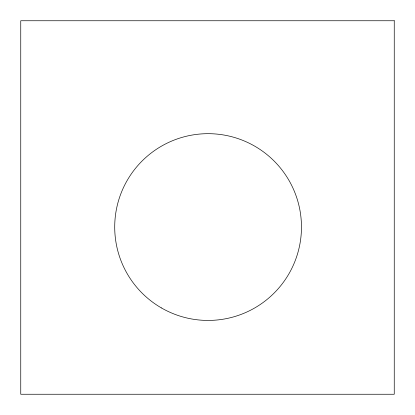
<?xml version="1.0" encoding="UTF-8"?>
<svg xmlns="http://www.w3.org/2000/svg" width="415" height="415" viewBox="0 0 415 415"><rect width="100%" height="100%" fill="white"/><g stroke="black" fill="none" stroke-linecap="round" stroke-linejoin="round"><path stroke-width="0.62" d="M394.25 20.75L20.75 20.75L20.75 394.25L394.25 394.25L394.25 20.75M161.404 307.92A93.375 93.375 0 0 0 301.466 227.052A93.375 93.375 0 0 0 161.404 146.189A93.375 93.375 0 0 0 161.404 307.92"/></g></svg>
